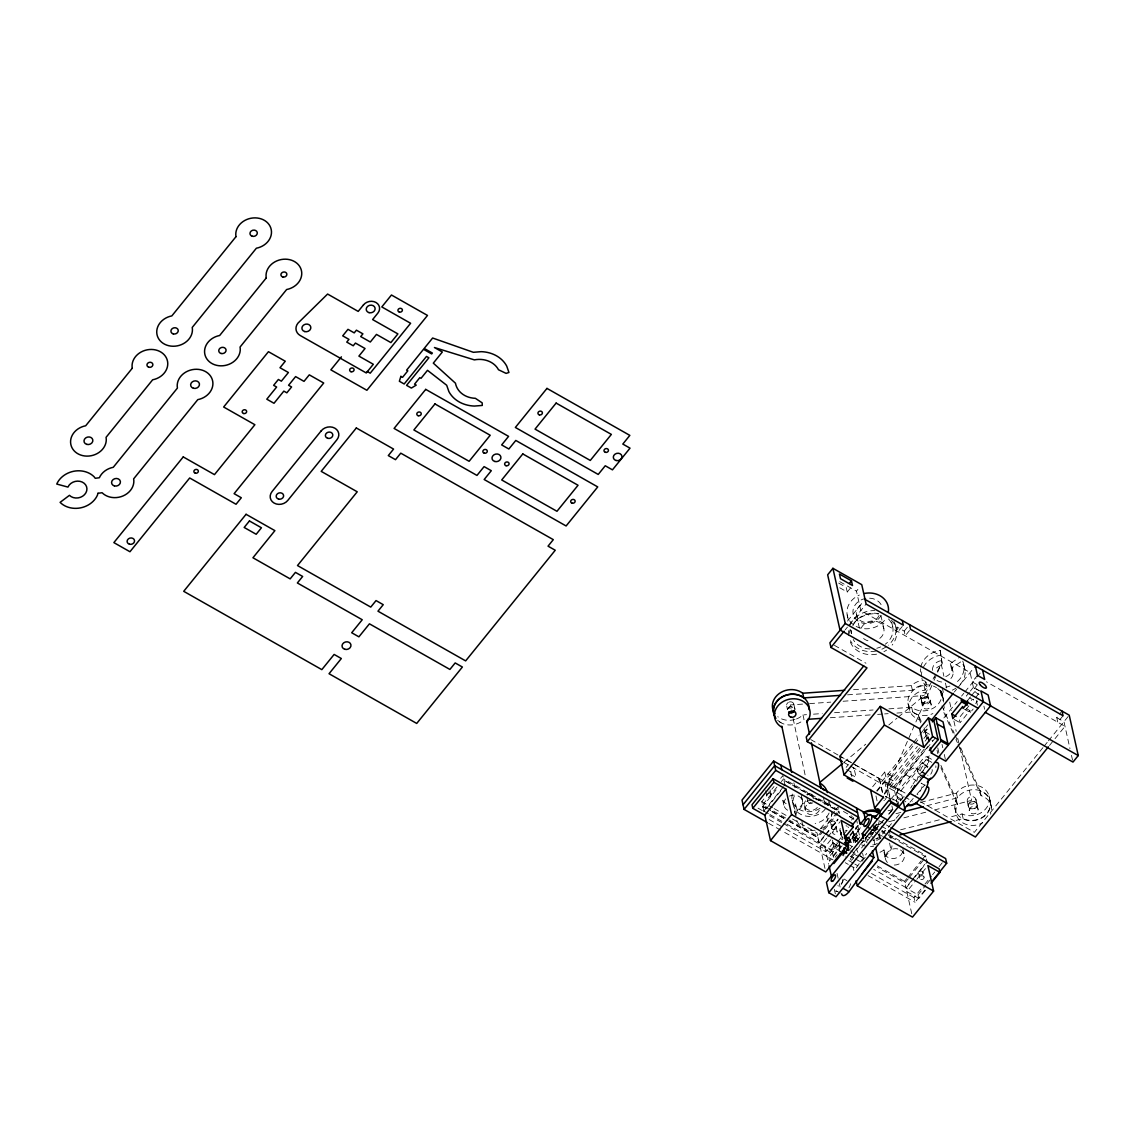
<?xml version="1.0" encoding="UTF-8"?>
<svg xmlns="http://www.w3.org/2000/svg" width="1135" height="1135" viewBox="0 0 1135 1135"><rect width="100%" height="100%" fill="white"/><g stroke="black" fill="none" stroke-linecap="round" stroke-linejoin="round"><path stroke-width="0.75" stroke-dasharray="5 3.75" d="M801.239 797.224C804.19 802.147 802.488 808.531 797.054 810.589A9.591 8.115 -12.6 0 1 794.67 811.312M887.414 862.444A9.591 8.115 -12.6 0 1 885.399 856.542L887.215 852.498L891.074 849.633A9.591 8.115 -12.6 0 1 898.367 849.079M879.994 852.272A17.976 15.223 -12.6 0 0 883.981 849.945L883.952 850.016A9.591 8.115 -12.6 0 0 892.323 858.571A9.591 8.115 -12.6 0 0 902.864 850.725M884.307 794.074L933.396 681.993M934.105 680.376L936.942 673.878M937.652 672.246L941.213 664.131L943.909 676.205M898.338 717.05L924.145 695.556L932.275 680.589M933.083 679.099L941.213 664.131M921.209 721.406L918.328 714.979A17.976 15.223 -12.6 0 1 908.114 699.132A17.976 15.223 -12.6 0 1 924.003 685.427L925.99 682.178L924.528 680.915M920.811 722.853L919.378 719.647A17.976 15.223 -12.6 0 1 909.163 703.785A17.976 15.223 -12.6 0 1 925.053 690.08L927.04 686.845L925.99 682.178M941.298 695.443L940.262 690.789L942.249 687.54L943.284 692.208L941.298 695.443A17.976 15.223 -12.6 0 1 943.497 698.848M796.146 814.448A17.976 15.223 -12.6 0 1 797.252 810.489L802.7 803.75A17.976 15.223 -12.6 0 1 811.156 800.033M891.996 845.774A17.976 15.223 -12.6 0 1 890.89 849.732L885.428 856.471A17.976 15.223 -12.6 0 1 882.846 858.117M856.301 867.722L859.408 863.451M860.443 862.018L866.658 853.492M839.716 587.76L847.235 592.016L851.449 586.809M980.612 691.399L973.404 687.313L970.113 672.544L860.812 610.573L856.471 591.151L859.635 587.249M847.476 621.1L862.855 602.117M845.22 629.826L847.419 627.116M848.526 625.768L866.09 604.061M902.268 626.477L898.055 631.684L897.005 627.031L904.212 631.117L905.248 635.77L910.525 629.258M780.653 791.01L764.011 811.553L761.798 801.608L773.999 786.541M780.653 778.312L782.866 775.574L785.094 785.519M776.95 787.066L762.521 804.871L767.061 807.453M781.377 781.575L783.604 778.837L838.85 810.163M904.212 631.117L909.475 624.605M768.381 813.667L763.77 811.057L762.734 806.403L778.369 787.094M763.77 811.057L783.746 786.399M846.128 767.373L848.242 764.777M851.888 776.61L850.839 771.942L854.002 768.04L849.675 765.586M820.364 828.834L834.792 811.014M835.899 809.638L838.112 806.9L839.588 813.511M821.981 830.99L817.767 836.197L768.565 808.304M823.045 829.699L836.736 812.774M824.563 835.53L819.016 842.383L817.98 837.729L823.528 830.877M824.634 829.501L839.162 811.568L783.916 780.242L839.063 811.695M825.684 834.168L837.885 819.087M826.72 838.24L820.066 846.455L832.068 853.265L831.274 849.689L819.257 842.879L824.804 836.027M825.925 834.665L838.127 819.583M827.826 836.864L840.028 821.797M872.659 786.768L879.242 778.624L839.857 756.293M884.747 772.027L885.797 776.681L893.004 780.767L891.954 776.113L884.747 772.027L879.483 778.539L883.952 798.529M833.133 855.818L840.255 847.008L833.047 842.922L832.012 838.254L824.875 847.065L828.692 864.161M912.341 743.907L880.519 783.193L853.052 767.615M913.448 742.531L918.967 735.707M920.074 734.345L927.82 724.783M954.365 691.995L956.578 689.257M957.685 687.895L975.376 666.032M833.047 842.922L825.925 851.732L784.484 828.238M851.52 820.108L853.577 817.555M876.731 790.755L913.519 745.312M914.64 743.936L919.095 738.431M923.549 732.926L928.019 727.407M877.085 791.251L884.775 781.76L900.864 790.882L902.368 797.621M926.685 738.644L925.167 731.862L927.366 729.152M831.274 849.689L836.821 842.837M837.928 841.475L842.369 835.984M843.475 834.622L847.916 829.132M838.084 842.652L826.961 856.386L782.455 831.146M891.954 776.113L886.69 782.625L890.408 799.281M840.255 847.008L839.219 842.34L832.083 851.151L833.615 857.989M890.209 799.522L886.804 784.271L917.378 746.504M923.918 738.417L927.196 734.373L928.714 741.141M842.099 845.816L829.501 861.181L828.663 857.45L839.843 843.674M977.462 675.353L972.198 681.865L979.406 685.951M919.549 747.993L887.726 787.279L903.105 796.004M925.068 741.155L929.494 735.693M943.88 717.93L957.145 701.543M961.572 696.081L963.785 693.343M964.892 691.981L975.944 678.319M977.051 676.957L982.584 670.118M850.03 834.934L857.719 825.443M849.86 836.225L859.848 823.882M884.633 793.989L920.996 749.072M835.105 857.294L837.204 854.698M969.389 692.265L966.382 695.982L973.589 700.068L973.149 698.124L971.262 700.465M970.397 691.031L973.404 687.313M851.775 838.425L860.642 827.458M852.172 838.24L858.755 830.096L856.783 820.648M924.231 749.043L893.656 786.796L897.416 803.608M974.156 688.746L977.32 684.845M927.848 746.546L894.011 788.357L886.804 784.271M935.495 737.722L895.104 787.619L898.92 804.715M967.431 700.65L970.439 696.933M971.447 695.684L974.454 691.967L978.781 694.421M849.292 850.044L854.556 843.546M855.606 842.241L859.833 837.034L858.372 830.508M968.85 705.927L959.004 718.072L960.054 722.74L969.886 710.595L965.559 708.141M975.603 697.585L978.611 693.868M900.864 790.882L929.253 755.825M854.002 852.158L863.99 839.829M865.097 838.453L871.751 830.224M850.782 856.726L864.09 840.283M865.211 838.921L871.864 830.692M975.632 703.487L977.646 701.019M850.569 858.656L855.847 852.144M964.551 709.261L970.326 712.539L973.163 709.02M870.502 836.467L873.666 832.565M853.804 857.563L851.576 860.302L845.575 856.897M861.564 847.973L872.659 834.268L869.651 832.565M862.033 861.224L865.196 857.322M925.493 890.223L918.839 898.438L918.045 894.862L906.028 888.052L904.538 881.37L906.751 878.632M907.858 877.27L921.18 860.827M922.287 859.45L925.621 855.336L889.315 834.764M908.213 878.816L904.879 882.931L877.256 867.268M909.319 877.454L925.961 856.897L889.131 836.013M911.476 880.746L905.929 887.584L873.695 869.311M912.583 879.37L924.784 864.303M906.028 888.052L913.788 878.462M914.909 877.1L927.111 862.018L925.621 855.336M911.76 913.718L906.822 891.628L915.704 880.675M916.81 879.299L927.905 865.594M1063.055 715.745L1057.792 722.257L1056.742 717.604L1060.955 712.383M924.883 890.152L915.065 902.268L914.03 897.615L923.833 885.484M924.926 884.137L931.466 876.064M932.559 874.716L934.743 872.02M939.099 866.643L944.547 859.904M918.045 894.862L925.805 885.272M926.912 883.91L931.353 878.419M1042.937 747.639L974.369 832.338L920.528 801.807M1044.044 746.277L1047.364 742.177M1048.47 740.8L1069.227 715.178M1049.506 745.468L1053.933 740.006M1055.039 738.644L1064.999 726.343L986.428 681.794M890.861 799.097L922.088 762.947A9.789 3.802 -60.4 0 1 927.905 760.166A9.789 3.802 -60.4 0 1 927.451 767.686M883.03 820.577L879.554 824.592A9.789 3.802 -60.4 0 0 875.667 830.976M888.804 813.88L893.444 808.531M900.381 800.501L905.006 795.138M884.222 819.583L873.808 831.629A9.789 3.802 -60.4 0 1 868.417 834.665L874.191 837.928M888.847 814.221L893.472 808.872M900.424 800.842L902.736 798.16M920.088 778.071L923.549 774.056M875.624 838.751A9.789 3.802 -60.4 0 0 881.015 835.715L894.905 819.654M896.054 818.307L900.679 812.958M909.944 802.246L915.718 795.55M916.881 794.216L924.982 784.838M844 762.294L865.735 744.191M888.818 724.967L896.976 718.185M945.739 676.63A9.889 8.371 -12.6 0 0 950.279 663.564L960.054 656.981M950.917 678.503A9.889 8.371 -12.6 0 0 951.329 668.217L961.104 661.634A21.976 18.614 -12.6 0 1 960.182 684.504M797.252 810.489L795.607 804.062A9.591 8.115 -12.6 0 1 793.209 804.8L792.159 800.161M889.613 843.106L890.89 849.732M888.095 810.787L893.231 809.468M920.57 802.417L956.464 793.152A17.976 15.223 -12.6 0 1 981.066 786.81A17.976 15.223 -12.6 0 1 986.712 807.595A17.976 15.223 -12.6 0 1 962.111 813.937L948.434 817.47M895.983 813.681L901.105 812.362M926.742 805.751L957.5 797.82A17.976 15.223 -12.6 0 1 982.115 791.464A17.976 15.223 -12.6 0 1 987.762 812.249A17.976 15.223 -12.6 0 1 963.147 818.605L952.889 821.243M875.142 825.244L880.221 823.939M888.677 821.754L893.756 820.449M903.914 817.824L925.905 812.163M934.36 809.979L971.588 800.374L959.671 746.915M900.58 829.813L939.894 819.669M889.656 837.559L893.075 836.679M853.548 689.683L911.377 685.611A17.976 15.223 -12.6 0 1 923.947 680.234M847.575 694.833L912.412 690.279A17.976 15.223 -12.6 0 1 936.517 687.682M802.573 704.097L790.23 704.963L791.322 710.07M809.61 703.601L830.763 702.125M843.092 701.246L924.145 695.556M796.515 718.937A17.976 15.223 -12.6 0 0 802.998 714.908L806.503 714.667M813.511 714.17L822.279 713.56M834.537 712.695L873.099 709.985M888.875 708.878L911.646 707.275A17.976 15.223 -12.6 0 0 933.24 708.197A17.976 15.223 -12.6 0 0 941.341 690.378L942.376 695.046M830.323 717.731L870.63 714.894M877.639 714.397L882.902 714.028M884.647 713.915L888.152 713.66M896.92 713.05L912.696 711.943A17.976 15.223 -12.6 0 0 932.899 713.574M839.786 581.688L856.471 591.151M838.68 583.106L846.185 587.362L847.235 592.016M1056.742 717.604L1063.949 721.69L1069.964 748.618M834.409 645.347L865.948 663.223M954.28 719.476L960.054 722.74M925.167 731.862L929.593 734.373M927.139 756.804L932.913 760.067M927.479 759.911L934.687 763.997M922.088 762.947L927.862 766.21M924.614 765.217L927.494 766.849M915.803 767.984L926.004 773.843M921.038 771.786L926.813 775.063M916.654 781.306A17.976 6.98 -60.4 0 0 918.442 773.758A9.591 3.717 -60.4 0 0 927.252 764.692A9.591 3.717 -60.4 0 0 925.607 757.002A9.591 3.717 -60.4 0 0 917.392 768.764L917.647 773.261L921.35 775.418M925.153 785.42L921.109 783.136A7.335 2.852 -60.4 0 1 921.748 787.747A7.335 2.852 -60.4 0 1 917.52 794.699M905.645 774.595L915.732 780.327M810.801 739.594L838.268 755.172M839.801 756.038L905.148 793.081M843.887 762.422L851.52 766.749M904.652 796.869L912.341 801.239M897.189 796.94L905.829 801.849M846.526 769.487L850.839 771.942M850.328 774.098L856.088 777.361L854.002 768.04M892.805 799.012L897.118 801.466M885.938 796.486L893.146 800.572M878.873 820.704L884.945 824.138M886.463 825.003L889.5 826.72M881.441 826.223L885.995 828.805M873.255 825.656L880.462 829.742M881.895 830.55L884.775 832.182L884.052 828.919M873.78 827.316L879.923 830.792M881.455 831.657L887.598 835.147M843.404 811.44L852.3 816.476M853.903 819.016L849.576 816.562L850.172 819.796M849.477 816.689L853.79 819.144M871.836 829.628L874.716 831.26A8.995 3.49 -60.4 0 0 879.029 821.527M879.426 834.58L882.505 836.325M875.255 832.452L881.015 835.715M855.875 828.465L858.755 830.096M866.558 836.14L869.438 837.772M853.321 839.559L856.201 841.191M849.179 844.837L852.059 846.469M850.725 850.867L856.499 854.13M857.932 854.953L863.707 858.216L862.6 853.321M877.312 865.934L904.538 881.37M761.798 801.608L772.538 807.709M774.07 808.574L786.342 815.54M792.485 819.016L817.044 832.934L819.257 842.879M854.244 854.215L858.84 856.826M832.948 843.05L840.155 847.136M762.833 806.276L770.509 810.631M772.041 811.497L787.392 820.194M788.924 821.073L818.08 837.602M762.734 806.403L770.41 810.745M771.942 811.624L787.293 820.321M788.825 821.187L817.98 837.729M850.683 856.272L853.747 858.003M855.279 858.883L861.422 862.359M841.191 851.789L833.984 847.703L831.898 838.382M839.574 853.492L844.071 856.045M906.822 891.628L918.839 898.438M769.913 814.547L785.264 823.244M786.796 824.109L819.016 842.383M758.01 808.148L764.011 811.553M769.629 815.739L781.901 822.705M783.448 823.57L836.637 853.733M848.781 860.614L853.336 863.196M854.839 864.061L857.876 865.778M871.538 873.524L914.03 897.615M769.133 819.527L782.951 827.358M845.263 862.699L848.299 864.416M849.817 865.281L855.889 868.715M868.034 875.596L915.065 902.268M768.65 823.315L780.923 830.281M828.663 857.45L832.991 859.904M844.043 879.029L846.923 880.661M840.198 893.061L834.424 889.797A10.485 4.072 -60.4 0 0 837.091 891.415M918.442 773.758L917.364 768.934A17.976 6.98 -60.4 0 0 900.651 782.356A17.976 6.98 -60.4 0 0 901.743 799.721M927.04 686.845L925.564 685.583A21.976 18.614 -12.6 0 1 921.875 678.333M941.979 705.942L954.194 733.224M954.918 734.827L957.798 741.254M960.664 747.667L980.072 791.01A17.976 15.223 -12.6 0 1 988.925 810.773A17.976 15.223 -12.6 0 1 965.275 819.811A17.976 15.223 -12.6 0 1 956.422 800.047L940.617 764.735M953.088 733.068L943.015 710.609A17.976 15.223 -12.6 0 0 944.377 706.694M955.954 739.495L957.401 742.701M958.11 744.305L981.108 795.663A17.976 15.223 -12.6 0 1 990.543 814.164M924.074 727.819L929.835 740.658M923.691 729.28L929.437 742.12M940.929 767.799L957.472 804.701A17.976 15.223 -12.6 0 0 961.771 822.194A17.976 15.223 -12.6 0 0 982.782 822.719M1071.468 755.342L1072.986 762.082M983.917 706.154L984.612 709.261M976.355 700.508L977.405 705.176M964.012 665.819L965.062 670.487M969.886 710.595L970.326 712.539M988.996 795.89L990.032 800.544M990.444 802.856L991.493 807.51M980.072 791.01L981.108 795.663M952.066 667.536L953.102 672.204M950.279 663.564L951.329 668.217M975.901 799.267L976.937 803.92M977.079 804.772A4.455 3.774 -12.6 0 1 970.836 808.985A4.455 3.774 -12.6 0 1 970.099 802.473A4.455 3.774 -12.6 0 1 977.079 804.772L978.115 809.439A4.455 3.774 -12.6 0 1 971.886 813.639A4.455 3.774 -12.6 0 1 971.149 807.127A4.455 3.774 -12.6 0 1 978.115 809.439M920.769 667.167A21.976 18.614 -12.6 0 1 940.191 650.426L942.39 665.28A9.889 8.371 -12.6 0 0 934.403 670.657M940.191 650.426L942.39 665.28M945.441 683.1L947.37 691.726M949.669 702.068L951.598 710.694M953.897 721.037L956.209 731.394M957.741 738.289L959.288 745.184M967.275 801.48L969.318 810.702M962.111 813.937L963.147 818.605M956.464 793.152L957.5 797.82M956.422 800.047L957.472 804.701M942.022 744.347L942.774 747.724M944.277 754.449L945.781 761.188M954.904 807.964L955.94 812.632M930.133 699.94A4.455 3.774 -12.6 0 1 923.89 704.154A4.455 3.774 -12.6 0 1 923.152 697.642A4.455 3.774 -12.6 0 1 930.133 699.94L931.182 704.608A4.455 3.774 -12.6 0 1 924.94 708.808A4.455 3.774 -12.6 0 1 924.202 702.31A4.455 3.774 -12.6 0 1 931.182 704.608M927.678 694.492L928.714 699.16M924.003 685.427L925.053 690.08M937.78 747.88L938.915 752.973M937.056 750.32L937.822 753.725M920.598 696.62L921.648 701.288M921.322 701.217L922.372 705.871M918.328 714.979L919.378 719.647M911.377 685.611L912.412 690.279M895.756 626.52L896.451 629.627M911.646 707.275L912.696 711.943M891.67 622.051L892.791 627.102M907.957 703.133L908.993 707.8M880.859 615.269L883.895 628.818M923.039 872.545A2.242 1.901 -12.6 0 1 920.017 874.815A2.242 1.901 -12.6 0 1 919.421 871.567A2.242 1.901 -12.6 0 1 923.039 872.545L924.074 877.213A2.242 1.901 -12.6 0 1 921.067 879.469A2.242 1.901 -12.6 0 1 920.471 876.234A2.242 1.901 -12.6 0 1 924.074 877.213M918.626 873.411L919.662 878.064M856.414 614.702L859.436 628.265M902.822 848.597L904.283 855.123M891.897 805.949L892.649 809.269M884.775 781.76L888.563 798.714M847.164 614.886L849.037 623.299M850.555 630.038L851.307 633.401M879.242 778.624L882.661 793.89M890.422 835.246L891.159 838.51M875.965 795.947L877.071 800.941M883.981 849.945L885.428 856.471M883.995 852.158L885.442 858.684M879.341 834.381L879.98 837.275M872.971 825.812L874.021 830.48M873.794 839.361L875.312 846.157M856.982 835.09A2.242 1.901 -12.6 0 1 853.96 837.36A2.242 1.901 -12.6 0 1 853.364 834.111A2.242 1.901 -12.6 0 1 856.982 835.09L858.017 839.758A2.242 1.901 -12.6 0 0 855.662 838.283A2.242 1.901 -12.6 0 0 853.577 840.283A2.242 1.901 -12.6 0 0 855.577 842.099M853.704 835.715L852.669 831.047A17.976 15.223 -12.6 0 0 864.827 841.532M852.569 835.956L853.605 840.609M852.612 837.687L854.002 843.901M853.094 867.097L853.861 870.502M839.985 830.309L842.113 839.73A4.341 3.675 -12.6 0 1 842.894 836.935M835.19 822.563A2.242 1.901 -12.6 0 1 832.182 824.819A2.242 1.901 -12.6 0 1 831.586 821.584A2.242 1.901 -12.6 0 1 835.19 822.563L837.176 832.012A2.242 1.901 -12.6 0 1 834.154 834.268A2.242 1.901 -12.6 0 1 833.572 831.033A2.242 1.901 -12.6 0 1 837.176 832.012M839.106 842.468L840.851 850.243M839.205 844.426L840.042 848.157M839.332 849.037L839.957 851.832M830.777 823.414L832.764 832.863M823.343 797.096L824.436 801.991M826.847 816.661L828.309 823.187M802.998 714.908L804.034 719.576A17.976 15.223 -12.6 0 1 778.794 721.349M837.048 873.368L838.964 881.909M839.347 883.626L840.113 887.045M793.776 703.899L794.812 708.566M834.324 889.343L835.332 893.812M812.66 795.734L813.355 798.841M820.066 846.455L825.755 871.935M786.697 706.027L787.392 709.134M806.801 796.997L807.836 801.665M804.261 805.538L805.226 809.879A7.335 6.214 -12.6 0 0 813.554 814.604A7.335 6.214 -12.6 0 0 819.64 807.084M801.225 795.011L802.686 801.537M801.892 821.499L803.353 828.025M794.798 811.908L795.522 815.171M783.845 805.098L782.384 798.572A9.591 8.115 -12.6 0 0 786.144 803.708M770.069 789.889L771.119 794.557M765.657 790.74L766.707 795.408M793.124 718.568L805.424 776.397M793.89 782.781L794.997 787.988M978.966 694.464A4.497 1.632 39 0 1 973.887 689.356A4.497 1.632 39 0 1 978.881 690.69M935.836 765.87A9.789 3.802 -60.4 0 1 935.822 767.544M932.105 769.558A3.746 1.447 -60.4 0 1 930.601 774.368A3.746 1.447 -60.4 0 1 927.806 775.162M879.98 832.877A3.746 1.447 -60.4 0 1 879.426 833.289M874.844 825.755A3.746 1.447 -60.4 0 1 873.922 827.458M932.8 740.63A2.242 0.865 -60.4 0 1 932.034 740.687M885.357 796.656A2.242 0.865 -60.4 0 1 886.265 797.196A2.242 0.865 -60.4 0 1 885.186 799.636M884.491 800.288A2.242 0.865 -60.4 0 1 883.924 800.459M891.472 620.249A23.963 20.302 -12.6 0 1 892.153 645.091M886.619 650.085A23.963 20.302 -12.6 0 1 883.938 651.646M876.589 654.171A23.963 20.302 -12.6 0 1 849.406 638.764M849.264 633.443A23.963 20.302 -12.6 0 1 850.214 629.457M853.719 623.299A23.963 20.302 -12.6 0 1 878.561 613.992M894.011 621.512A23.963 20.302 -12.6 0 1 888.336 645.162M885.924 646.978A23.963 20.302 -12.6 0 1 881.852 649.206M875.894 651.064A23.963 20.302 -12.6 0 1 850.456 640.679M848.71 635.657A23.963 20.302 -12.6 0 1 848.569 630.336M850.044 625.059A23.963 20.302 -12.6 0 1 874.801 610.616M861.238 628.095A11.875 10.059 -12.6 0 1 880.391 623.271A11.875 10.059 -12.6 0 1 877 640.069M867.977 640.793A11.875 10.059 -12.6 0 1 861.437 635.841M879.072 615.44A11.875 10.059 -12.6 0 1 859.919 620.263A11.875 10.059 -12.6 0 1 863.295 603.465M881.001 615.681A14.897 12.627 -12.6 0 1 858.301 621.271A14.897 12.627 -12.6 0 1 858.784 601.309A14.897 12.627 -12.6 0 1 881.257 604.927M884.52 620.419A20.941 17.749 -12.6 0 1 851.505 623.072A20.941 17.749 -12.6 0 1 859.323 595.066M888.45 618.901A20.941 17.749 -12.6 0 1 885.286 644.212M880.632 646.922A20.941 17.749 -12.6 0 1 876.759 648.255M869.992 648.993A20.941 17.749 -12.6 0 1 853.208 639.459M851.477 633.543A20.941 17.749 -12.6 0 1 851.548 630.422M852.839 625.811A20.941 17.749 -12.6 0 1 878.476 613.666M910.738 788.073A17.976 6.98 -60.4 0 1 912.256 785.335M913.065 784.001A17.976 6.98 -60.4 0 1 917.591 778.199M918.527 777.262A17.976 6.98 -60.4 0 1 921.279 775.063M892.536 799.026A2.242 0.865 -60.4 0 1 893.061 800.175M842.78 879.483A3.746 1.447 -60.4 0 1 841.29 883.768A3.746 1.447 -60.4 0 1 838.566 885.314M956.01 688.094A21.976 18.614 -12.6 0 1 952.293 690.151M921.606 676.73A21.976 18.614 -12.6 0 1 921.804 671.835M923.464 667.054A21.976 18.614 -12.6 0 1 941.227 655.079M941.724 682.022A9.889 8.371 -12.6 0 1 934.133 677.127M962.735 661.137A21.976 18.614 -12.6 0 1 956.11 682.617M949.938 686.037A21.976 18.614 -12.6 0 1 945.795 687.228M920.57 672.076A21.976 18.614 -12.6 0 1 920.528 668.813M940.262 690.789A17.976 15.223 -12.6 0 1 943.341 702.026M932.516 670.359A9.889 8.371 -12.6 0 1 941.341 660.613M828.366 802.558A17.976 15.223 -12.6 0 1 827.571 805.197M825.429 808.886A17.976 15.223 -12.6 0 1 800.586 814.249A17.976 15.223 -12.6 0 1 796.103 793.181M812.688 802.856A2.994 2.54 -12.6 0 1 807.964 800.331M781.064 722.697A17.976 15.223 -12.6 0 1 777.617 720.214M825.939 801.807A17.976 15.223 -12.6 0 1 824.393 804.218M820.023 808.262A17.976 15.223 -12.6 0 1 798.912 809.227A17.976 15.223 -12.6 0 1 792.925 792.202M787.577 709.446A3.703 3.135 -12.6 0 1 791.549 706.31A3.703 3.135 -12.6 0 1 794.911 709.517M812.007 794.585A2.994 2.54 -12.6 0 1 812.532 797.068M807.283 795.053A2.994 2.54 -12.6 0 1 811.426 794.159M873.581 846.256A17.976 15.223 -12.6 0 1 870.46 846.582M865.877 846.199A17.976 15.223 -12.6 0 1 861.635 844.795M858.046 842.454A17.976 15.223 -12.6 0 1 853.265 831.756M873.964 831.799A2.994 2.54 -12.6 0 1 868.488 832.579M872.687 828.961A2.994 2.54 -12.6 0 1 874.092 831.132M881.044 837.985A17.976 15.223 -12.6 0 1 874.063 841.262M937.666 688.505A17.976 15.223 -12.6 0 1 942.802 701.643M787.718 709.063A3.703 3.135 -12.6 0 1 794.954 709.375M795.039 719.434A17.976 15.223 -12.6 0 1 777.745 716.682M789.251 701.983A3.703 3.135 -12.6 0 1 793.862 705.261A3.703 3.135 -12.6 0 1 788.158 707.701A3.703 3.135 -12.6 0 1 788.357 702.366M843.262 879.653A4.497 1.745 -60.4 0 1 840.751 884.931A4.497 1.745 -60.4 0 1 837.942 885.456M850.47 883.739A4.497 1.745 -60.4 0 1 848.966 887.698M876.348 824.067A4.497 1.745 -60.4 0 1 873.851 829.344A4.497 1.745 -60.4 0 1 871.042 829.855M769.374 791.606A2.242 1.901 -12.6 0 1 768.863 791.889M841.276 832.991A4.497 3.802 -12.6 0 0 842.794 837.375A4.341 3.675 -12.6 0 1 841.305 833.147M845.915 830.281A4.497 3.802 -12.6 0 1 847.05 830.437M841.759 832.707A4.497 3.802 -12.6 0 1 840.226 828.323M846.001 825.783A4.497 3.802 -12.6 0 1 847.022 826.195M847.873 826.833A4.497 3.802 -12.6 0 1 848.483 827.656M769.147 793.067A2.242 1.901 -12.6 0 1 771.105 795.224A2.242 1.901 -12.6 0 1 768.281 796.855A2.242 1.901 -12.6 0 1 766.834 794.415M767.515 793.578A2.242 1.901 -12.6 0 1 768.565 793.11M845.802 830.536A4.341 3.675 -12.6 0 1 846.894 830.692M789.478 796.046A9.591 8.115 -12.6 0 1 802.729 803.665M787.605 810.234A9.591 8.115 -12.6 0 1 785.619 798.912M831.544 811.582A17.976 15.223 -12.6 0 1 821.102 828.593M815.086 830.238A17.976 15.223 -12.6 0 1 796.557 819.725M815.824 799.65A17.976 15.223 -12.6 0 1 830.224 807.822M828.777 801.296A17.976 15.223 -12.6 0 1 830.295 807.723M829.089 813.015A17.976 15.223 -12.6 0 1 815.171 823.471M796.103 815.668A17.976 15.223 -12.6 0 1 795.791 803.963M806.673 794.33A17.976 15.223 -12.6 0 1 809.695 793.507M805.226 809.879A7.335 6.214 -12.6 0 1 811.312 802.374M817.356 807.467A7.335 6.214 -12.6 0 1 807.155 809.454A7.335 6.214 -12.6 0 1 805.58 800.799M814.093 798.132A7.335 6.214 -12.6 0 1 817.143 799.863M900.537 849.987A9.591 8.115 -12.6 0 1 903.73 859.365A9.591 8.115 -12.6 0 1 893.784 865.083M863.707 858.216A17.976 15.223 -12.6 0 1 860.33 855.662M857.904 852.399A17.976 15.223 -12.6 0 1 856.897 849.916M857.592 840.68A17.976 15.223 -12.6 0 1 859.833 837.034M871.496 830.224A17.976 15.223 -12.6 0 1 876.163 829.841M882.108 830.962A17.976 15.223 -12.6 0 1 884.775 832.182M888.152 834.75A17.976 15.223 -12.6 0 1 890.578 838.013A17.976 15.223 -12.6 0 0 889.116 831.487M855.137 842.099A17.976 15.223 -12.6 0 1 861.593 827.415M878.462 834.409A7.335 6.214 -12.6 0 1 880.036 838.907M877.355 843.277A7.335 6.214 -12.6 0 1 871.992 844.951M867.097 842.95A7.335 6.214 -12.6 0 1 865.977 836.836M868.204 834.083A7.335 6.214 -12.6 0 1 873.567 832.409M879.058 834.566A7.335 6.214 -12.6 0 1 878.603 836.169M877.695 837.658A7.335 6.214 -12.6 0 1 876.376 838.921M874.759 839.872A7.335 6.214 -12.6 0 1 872.928 840.453M867.509 839.645A7.335 6.214 -12.6 0 1 865.14 837.261M874.447 828.337A7.335 6.214 -12.6 0 1 876.106 829.018M922.514 771.218A3.746 1.447 -60.4 0 0 924.897 765.472A3.746 1.447 -60.4 0 0 921.053 768.821A3.746 1.447 -60.4 0 0 922.514 771.218M970.283 808.404A4.455 3.774 -12.6 0 0 977.051 804.899A4.455 3.774 -12.6 0 0 970.553 801.807A4.455 3.774 -12.6 0 0 970.283 808.404M969.233 803.736A4.455 3.774 -12.6 0 0 976.015 800.246A4.455 3.774 -12.6 0 0 969.517 797.139A4.455 3.774 -12.6 0 0 969.233 803.736M923.379 703.076A3.703 3.135 -12.6 0 0 928.856 699.955A3.703 3.135 -12.6 0 0 923.308 697.614A3.703 3.135 -12.6 0 0 923.379 703.076M922.329 698.422A3.703 3.135 -12.6 0 0 927.82 695.301A3.703 3.135 -12.6 0 0 922.273 692.96A3.703 3.135 -12.6 0 0 922.329 698.422M833.118 829.614A2.242 1.901 -12.6 0 0 836.126 827.344A2.242 1.901 -12.6 0 0 832.522 826.365A2.242 1.901 -12.6 0 0 833.118 829.614"/><path stroke-width="1.5" d="M876.475 811.936L877.894 808.688M841.631 893.883A10.485 4.072 -60.4 0 0 848.994 891.727L873.865 857.578L872.389 850.966M341.394 356.844L330.852 369.854L366.889 390.284L427.484 315.431L391.462 295.001L381.8 306.932L410.615 323.276L370.223 373.188L367.187 371.457M902.282 620.519L903.318 625.172L866.09 604.061L861.749 584.653L832.92 568.309L827.656 574.807L839.985 629.968L978.1 708.283M849.349 583.447L851.463 580.85L839.446 574.04L840.482 578.694L852.498 585.504L851.463 580.85M839.985 629.968L845.249 623.456L832.92 568.309M840.893 629.244L829.912 642.793L830.948 647.461L866.984 667.891L807.255 741.652L842.369 761.557M830.948 647.461L844.128 631.188M869.779 815.54L773.63 761.017L742.006 800.076L744.092 809.397L767.118 822.449M743.056 804.743L774.666 765.685L857.535 812.674M744.092 809.397L775.716 770.353L773.63 761.017M863.735 665.961L806.219 736.998L807.255 741.652M785.094 785.519L773.077 778.709L752.008 804.743L752.803 808.319L764.82 815.129L770.509 840.609L825.755 871.935L846.838 845.901L841.134 820.421L853.151 827.231L844.27 838.197M752.803 808.319L773.886 782.285L773.077 778.709M764.82 815.129L785.888 789.095L773.886 782.285M770.509 840.609L791.592 814.575L785.888 789.095M919.648 728.727L928.43 717.873L932.601 736.53L923.819 747.369L919.648 728.727L880.249 706.396L839.857 756.293L844.014 774.935L883.413 797.267L874.631 808.12L880.15 811.255L888.932 800.402L899.26 806.261L939.667 756.364M844.014 774.935L884.42 725.038L880.249 706.396M931.14 720.682L953.258 693.357M932.473 721.903L935.822 717.774L943.029 721.86L948.236 745.17L941.028 741.084L935.822 717.774M851.548 826.01L858.585 817.328L775.716 770.353M851.122 842.269L846.795 839.815L848.994 837.105L849.931 841.305L847.731 844.014L848.639 848.058L843.362 854.57L842.766 851.874M967.431 700.65L967.857 702.593L963.118 708.453L962.679 706.509L952.847 718.654L951.797 713.986L961.643 701.841L961.203 699.898L966.977 703.175M848.441 842.539L850.668 839.786M846.682 845.008L849.973 840.95M833.828 863.621L844.369 850.612L843.802 848.129M929.338 750.505L938.12 739.651L933.949 721.009L928.43 717.873M863.338 838.637L862.231 833.686L867.509 827.174A8.995 3.49 -60.4 0 0 871.737 816.008L877.497 819.286M881.753 813.979L826.464 882.292L828.791 892.692L835.998 896.778L905.375 811.085L903.119 800.984M887.627 820.023L880.419 815.937L890.961 802.913L890.209 799.522M938.574 757.102L983.364 701.77L980.938 690.903L988.145 694.989L990.571 705.856L945.781 761.188L931.367 753.016L941.028 741.084M828.791 892.692L898.168 806.999L897.416 803.608M861.919 873.907L872.46 860.897M931.04 883.37L939.922 872.404L927.905 865.594L933.608 891.074L912.526 917.108L857.28 885.782L878.348 859.748L875.695 847.859M931.424 882.065L946.689 863.224L945.639 858.557L891.018 827.585M1048.399 746.83L975.405 836.992L915.42 802.984M865.04 599.408L1069.227 715.178L1078.25 755.569L1072.986 762.082L985.308 712.369M874.659 817.838L880.448 811.142M904.155 808.943L908.78 803.58M927.295 782.157L930.757 778.142M819.555 782.653L842.638 763.429M906.893 805.935L917.151 803.296M904.524 811.482L923.322 806.63M899.913 834.92L951.187 821.683M774.864 713.716A17.976 15.223 -12.6 0 1 779.206 693.57A17.976 15.223 -12.6 0 1 802.715 693.244L844.781 690.293M775.914 718.37A17.976 15.223 -12.6 0 1 780.256 698.238A17.976 15.223 -12.6 0 1 803.764 697.912L840.567 695.329M807.538 719.32L821.556 718.341M845.249 623.456L1078.25 755.569M961.643 701.841L967.403 705.119M951.797 713.986L956.124 716.44M937.212 723.988L944.419 728.074M940.688 739.523L947.895 743.609M932.601 736.53L938.12 739.651M884.42 725.038L923.819 747.369M922.769 776.212L928.558 779.504A17.976 6.98 -60.4 0 1 919.889 798.969A17.976 6.98 -60.4 0 1 908.17 804.63M909.802 793.251L919.889 798.969M847.164 778L852.924 781.263M890.961 802.913L905.375 811.085M889.031 830.522L946.689 863.224M859.805 822.818L862.685 824.45M867.509 827.174L870.389 828.82M884.037 837.19L926.997 861.55M927.111 862.018L939.113 868.828L939.922 872.404M784.853 785.023L840.099 816.349M840.34 816.845L852.357 823.655L853.151 827.231M862.231 833.686L865.125 835.317M878.348 859.748L933.608 891.074M869.538 855.123L873.865 857.578M844.454 842.567L847.348 844.199L848.384 848.867M791.592 814.575L846.838 845.901M844.412 847.958L848.739 850.413M842.468 850.526L846.781 852.981M843.66 851.491L846.54 853.123M843.234 888.45L848.994 891.727M1062.019 711.092L1063.055 715.745L910.525 629.258L909.475 624.605M982.584 670.118L984.669 679.439L977.462 675.353L975.376 666.032M930.232 747.922L931.367 753.016M878.944 809.269L880.419 815.937M870.46 789.478L874.631 808.12M863.707 812.092L865.537 820.279M856.499 808.006L860.16 824.365L865.423 817.853A8.995 3.49 -60.4 0 1 871.737 816.008M856.131 880.689L857.28 885.782M845.759 835.161L846.795 839.815M802.715 693.244L803.764 697.912M824.407 790.3A17.976 15.223 -12.6 0 0 820.96 787.818L819.91 783.15A17.976 15.223 -12.6 0 1 827.302 792.57M829.075 865.863L831.373 876.121M780.837 765.103L781.873 769.771M806.644 720.796L809.525 734.118M811.369 742.772L820.96 787.818M781.802 726.159L791.677 772.396M864.118 812.064A16.656 14.102 -12.6 0 1 877.993 810.731M864.529 593.435A20.941 17.749 -12.6 0 1 888.407 611.552M936.12 762.578A9.591 3.717 -60.4 0 1 937.169 770.778A9.591 3.717 -60.4 0 1 928.558 779.504M914.796 785.491A17.976 6.98 -60.4 0 1 907.007 796.302M926.983 787.009A7.335 2.852 -60.4 0 1 926.969 794.94A7.335 2.852 -60.4 0 1 920.23 798.77M782.1 727.351A17.976 15.223 -12.6 0 1 777.617 706.296A17.976 15.223 -12.6 0 1 802.473 700.933A17.976 15.223 -12.6 0 1 806.957 721.988M774.496 715.802A17.976 15.223 -12.6 0 1 788.839 694.436A17.976 15.223 -12.6 0 1 809.042 709.673M794.259 711.092A3.703 3.135 -12.6 0 1 789.151 712.198M871.765 815.866A17.976 15.223 -12.6 0 1 876.362 816.249M863.111 812.859A17.976 15.223 -12.6 0 1 879.554 812.986M794.472 710.978A3.703 3.135 -12.6 0 1 788.711 712.042M847.235 837.517A4.497 3.802 -12.6 0 1 844.951 837.956M849.86 840.879A4.341 3.675 -12.6 0 1 844.823 842.454M847.079 837.531A4.341 3.675 -12.6 0 1 844.866 837.956M97.965 493.285L97.454 495.101A21.976 18.614 -12.6 0 1 60.098 502.365L69.448 495.328A9.889 8.371 -12.6 0 0 84.501 494.676A9.889 8.371 -12.6 0 0 82.188 482.049A9.889 8.371 -12.6 0 0 67.944 487.085L56.75 484.049A21.976 18.614 -12.6 0 1 94.106 476.785L95.227 478.303L99.355 477.75A17.976 15.223 -12.6 0 1 113.273 467.294L177.415 388.071A17.976 15.223 -12.6 0 1 192.312 369.655A17.976 15.223 -12.6 0 1 212.699 381.218A17.976 15.223 -12.6 0 1 197.788 399.633L133.646 478.856A17.976 15.223 -12.6 0 1 123.218 495.867A17.976 15.223 -12.6 0 1 102.093 492.732L97.965 493.285M400.868 376.38L399.364 381.261L404.173 383.985L426.476 356.433L428.888 357.795L406.571 385.347L411.381 388.071L416.233 385.106L414.559 384.155L419.822 377.643L421.028 378.324L427.498 370.322L446.679 385.247L448.892 391.589A31.837 26.97 -12.6 0 0 474.416 406.06L482.276 405.436L482.205 402.882L475.381 398.314A22.771 19.295 -12.6 0 1 455.461 383.204L433.315 363.143L442.338 351.992L434.45 347.523L474.345 359.88A22.771 19.295 -12.6 0 1 498.506 369.755L506.097 373.372L508.948 372.479L506.735 366.137A31.837 26.97 -12.6 0 0 481.212 351.666L473.352 352.304L432.634 338.017L424.206 348.431L432.364 353.056L431.655 353.921L423.497 349.296L406.614 370.152L407.82 370.833L402.542 377.345L400.868 376.38M235.981 236.676L171.839 315.899A17.976 15.223 -12.6 0 0 156.942 334.3A17.976 15.223 -12.6 0 0 177.315 345.863A17.976 15.223 -12.6 0 0 192.226 327.447L256.368 248.225A17.976 15.223 -12.6 0 0 271.279 229.823A17.976 15.223 -12.6 0 0 250.892 218.261A17.976 15.223 -12.6 0 0 235.981 236.676M132.27 368.237L85.692 425.767A17.976 15.223 -12.6 0 0 70.781 444.182A17.976 15.223 -12.6 0 0 91.169 455.731A17.976 15.223 -12.6 0 0 106.066 437.33L152.643 379.799A17.976 15.223 -12.6 0 0 167.554 361.384A17.976 15.223 -12.6 0 0 147.167 349.835A17.976 15.223 -12.6 0 0 132.27 368.237M266.243 277.962L219.665 335.492A17.976 15.223 -12.6 0 0 204.768 353.907A17.976 15.223 -12.6 0 0 225.156 365.456A17.976 15.223 -12.6 0 0 240.052 347.055L286.63 289.524A17.976 15.223 -12.6 0 0 301.541 271.109A17.976 15.223 -12.6 0 0 281.154 259.56A17.976 15.223 -12.6 0 0 266.243 277.962M183.246 456.923L113.869 542.615L129.957 551.738L189.687 477.977L236.037 504.266L241.315 497.754L234.108 493.668L323.702 383.02L309.287 374.848L304.01 381.36L295.611 376.593L288.574 385.262L291.582 386.964L286.843 392.823L283.835 391.121L274.003 403.28L266.796 399.194L276.628 387.035L273.634 385.333L278.373 379.473L281.366 381.176L288.404 372.507L279.99 367.74L285.268 361.228L268.442 351.694L223.652 407.011L254.878 424.717L214.472 474.629L183.246 456.923M363.47 304.889L358.206 311.401L327.604 294.05L297.966 323.149A10.485 8.881 -12.6 0 0 300.222 335.506L366.279 372.961L373.316 364.278L358.901 356.106L365.044 348.516L355.439 343.068L353.24 345.778L346.757 342.103L348.956 339.393L342.713 335.846L347.977 329.334L354.219 332.881L356.418 330.171L362.902 333.846L360.703 336.556L370.322 342.004L376.465 334.414L390.88 342.586L397.903 333.903L372.62 319.573L377.884 313.061A8.995 7.619 -12.6 0 0 375.955 302.463A8.995 7.619 -12.6 0 0 363.47 304.889M246.068 514.297L183.714 591.321L321.829 669.636L334.13 654.441L341.337 658.527L329.036 673.722L416.715 723.435L462.385 667.025L455.178 662.939L449.9 669.437L369.442 623.824L358.901 636.834L351.694 632.748L362.235 619.738L297.37 582.964L302.648 576.452L295.44 572.366L290.163 578.878L252.935 557.767L274.897 530.641L246.068 514.297M321.233 430.803L272.059 491.554A9.789 8.285 -12.6 0 0 274.159 503.103A9.789 8.285 -12.6 0 0 287.751 500.464L336.939 439.713A9.789 8.285 -12.6 0 0 334.825 428.165A9.789 8.285 -12.6 0 0 321.233 430.803M249.445 520.965L244.167 527.463L256.184 534.273L261.447 527.775L249.445 520.965M356.333 427.966L321.205 471.365L357.227 491.795L297.498 565.556L370.762 607.097L376.04 600.585L383.247 604.671L377.969 611.183L465.648 660.896L555.242 550.248L548.035 546.162L553.298 539.65L400.769 453.163L395.505 459.675L388.298 455.589L393.561 449.077L356.333 427.966M425.71 389.376L394.086 428.434L476.97 475.423L484.092 466.613L491.299 470.699L484.163 479.509L566.11 525.973L597.734 486.915L515.787 440.451L508.863 449.006L501.656 444.92L508.579 436.365L425.71 389.376M434.96 403.932L413.878 429.966L469.124 461.292L490.206 435.258L434.96 403.932M546.971 388.397L515.361 427.455L598.23 474.444L605.253 465.761L612.46 469.847L630.024 448.155L622.817 444.069L629.84 435.386L546.971 388.397M556.122 403.081L535.039 429.115L590.285 460.441L611.368 434.407L556.122 403.081M522.795 453.929L501.713 479.963L556.973 511.289L578.041 485.255L522.795 453.929M173.258 333.903A3.703 3.135 -12.6 0 0 178.209 330.171A3.703 3.135 -12.6 0 0 172.279 328.568A3.703 3.135 -12.6 0 0 173.258 333.903M252.296 236.264A3.703 3.135 -12.6 0 0 257.262 232.547A3.703 3.135 -12.6 0 0 251.332 230.93A3.703 3.135 -12.6 0 0 252.296 236.264M221.084 353.496A3.703 3.135 -12.6 0 0 226.035 349.764A3.703 3.135 -12.6 0 0 220.105 348.161A3.703 3.135 -12.6 0 0 221.084 353.496M282.814 276.983A2.994 2.54 -12.6 0 0 286.829 273.961A2.994 2.54 -12.6 0 0 282.019 272.655A2.994 2.54 -12.6 0 0 282.814 276.983M148.827 367.258A2.994 2.54 -12.6 0 0 152.842 364.25A2.994 2.54 -12.6 0 0 148.047 362.945A2.994 2.54 -12.6 0 0 148.827 367.258M86.828 444.395A4.455 3.774 -12.6 0 0 92.8 439.898A4.455 3.774 -12.6 0 0 85.65 437.954A4.455 3.774 -12.6 0 0 86.828 444.395M304.762 331.576A4.497 3.802 -12.6 0 0 310.791 327.05A4.497 3.802 -12.6 0 0 303.57 325.092A4.497 3.802 -12.6 0 0 304.762 331.576M369.074 312.65A4.497 3.802 -12.6 0 0 375.089 308.124A4.497 3.802 -12.6 0 0 367.882 306.152A4.497 3.802 -12.6 0 0 369.074 312.65M327.745 438.323A3.746 3.178 -12.6 0 0 332.768 434.549A3.746 3.178 -12.6 0 0 326.752 432.917A3.746 3.178 -12.6 0 0 327.745 438.323M278.557 499.074A3.746 3.178 -12.6 0 0 283.58 495.3A3.746 3.178 -12.6 0 0 277.564 493.654A3.746 3.178 -12.6 0 0 278.557 499.074M344.898 649.319A4.497 3.802 -12.6 0 0 350.928 644.779A4.497 3.802 -12.6 0 0 343.706 642.821A4.497 3.802 -12.6 0 0 344.898 649.319M195.305 473.167A2.242 1.901 -12.6 0 0 198.313 470.897A2.242 1.901 -12.6 0 0 194.709 469.918A2.242 1.901 -12.6 0 0 195.305 473.167M243.614 413.509A2.242 1.901 -12.6 0 0 246.621 411.239A2.242 1.901 -12.6 0 0 243.018 410.26A2.242 1.901 -12.6 0 0 243.614 413.509M129.475 544.218A3.746 3.178 -12.6 0 0 134.498 540.43A3.746 3.178 -12.6 0 0 128.496 538.799A3.746 3.178 -12.6 0 0 129.475 544.218M399.35 312.068A2.242 1.901 -12.6 0 0 402.372 309.798A2.242 1.901 -12.6 0 0 398.768 308.819A2.242 1.901 -12.6 0 0 399.35 312.068M351.041 371.727A2.242 1.901 -12.6 0 0 354.063 369.471A2.242 1.901 -12.6 0 0 350.46 368.492A2.242 1.901 -12.6 0 0 351.041 371.727M114.408 485.922A4.455 3.774 -12.6 0 0 120.381 481.424A4.455 3.774 -12.6 0 0 113.23 479.481A4.455 3.774 -12.6 0 0 114.408 485.922M193.461 388.284A4.455 3.774 -12.6 0 0 199.419 383.8A4.455 3.774 -12.6 0 0 192.283 381.857A4.455 3.774 -12.6 0 0 193.461 388.284M616.078 460.498A4.341 3.675 -12.6 0 0 621.909 456.128A4.341 3.675 -12.6 0 0 614.929 454.227A4.341 3.675 -12.6 0 0 616.078 460.498M605.423 452.326A2.242 1.901 -12.6 0 0 608.431 450.056A2.242 1.901 -12.6 0 0 604.827 449.077A2.242 1.901 -12.6 0 0 605.423 452.326M539.366 414.871A2.242 1.901 -12.6 0 0 542.374 412.601A2.242 1.901 -12.6 0 0 538.77 411.622A2.242 1.901 -12.6 0 0 539.366 414.871M572.111 503.174A2.242 1.901 -12.6 0 0 575.119 500.904A2.242 1.901 -12.6 0 0 571.515 499.925A2.242 1.901 -12.6 0 0 572.111 503.174M506.054 465.719A2.242 1.901 -12.6 0 0 509.062 463.449A2.242 1.901 -12.6 0 0 505.458 462.47A2.242 1.901 -12.6 0 0 506.054 465.719M418.205 415.722A2.242 1.901 -12.6 0 0 421.213 413.466A2.242 1.901 -12.6 0 0 417.609 412.487A2.242 1.901 -12.6 0 0 418.205 415.722M484.262 453.177A2.242 1.901 -12.6 0 0 487.27 450.921A2.242 1.901 -12.6 0 0 483.666 449.942A2.242 1.901 -12.6 0 0 484.262 453.177M494.86 461.491A4.497 3.802 -12.6 0 0 500.89 456.951A4.497 3.802 -12.6 0 0 493.682 454.993A4.497 3.802 -12.6 0 0 494.86 461.491M979.945 684.561A4.497 1.632 39 0 0 986.187 688.108A4.497 1.632 39 0 0 982.286 682.844A4.497 1.632 39 0 0 979.945 684.561M833.218 880.689A3.746 1.447 -60.4 0 0 835.374 874.986A3.746 1.447 -60.4 0 0 831.515 878.66A3.746 1.447 -60.4 0 0 833.218 880.689M791.038 717.192A3.703 3.135 -12.6 0 0 795.905 713.362A3.703 3.135 -12.6 0 0 789.917 711.872A3.703 3.135 -12.6 0 0 791.038 717.192M866.289 825.613A4.497 1.745 -60.4 0 0 868.871 818.775A4.497 1.745 -60.4 0 0 864.232 823.173A4.497 1.745 -60.4 0 0 866.289 825.613"/></g></svg>
